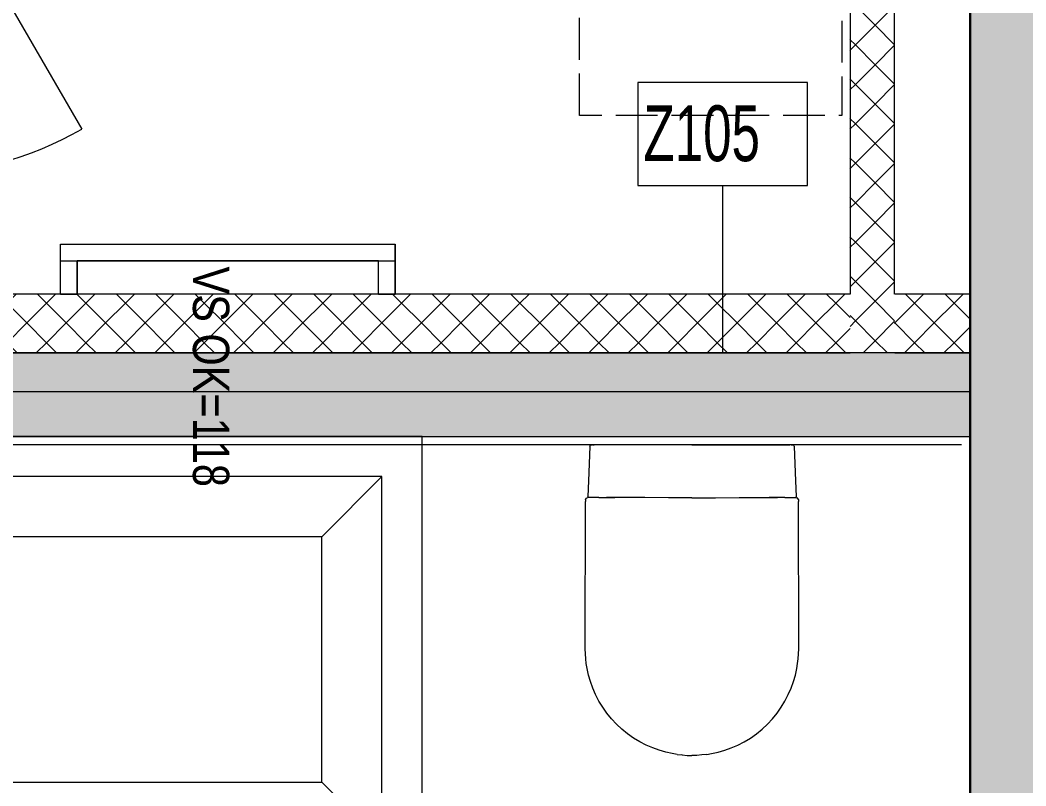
# Model space of a CAD drawing. Header units: metres. Extents: x -19025 to 34897, y -14024 to 26069.
# Drawn here: x 17489 to 19291, y -1290 to 84 of the extents above; entities that cross this region are included whole.
import ezdxf
from ezdxf.enums import TextEntityAlignment as Align

# ---------------------------------------------------------------- set-up
doc = ezdxf.new("R2010")
doc.units = ezdxf.units.M
doc.header["$MEASUREMENT"] = 0
doc.set_wipeout_variables(frame=1)
doc.linetypes.add('Strichlinie eng', pattern=[0.1, 0.075, -0.025])
doc.linetypes.add('Wipeout_Contour', pattern=[1, 0, -1])
for name, color, linetype in [('120 Wand Innen tragend', 7, 'Continuous'), ('130 Wand Innen', 7, 'Continuous'), ('510 Moeblierung', 7, 'Continuous'), ('540 Sanitaer Fliesenlinie', 7, 'Continuous'), ('540 Sanitaer Text', 7, 'Continuous'), ('540 Sanitaereinrichtung', 7, 'Continuous'), ('936 Beschriftung Aufbauten', 7, 'Continuous'), ('Neubau_130 Wand Innen', 7, 'Continuous')]:
    doc.layers.add(name, color=color, linetype=linetype)
doc.styles.add('ERSTELLTER_STIL_1', font='ARIALN.TTF')
doc.styles.add('ERSTELLTER_STIL_7', font='ARIALN.TTF', dxfattribs={"width": 0.8})
pattern_1 = [(225.00046, (0, 0), (-0.03535562, 0.03535505), [0.05, 0]), (315.00046, (0, 0), (0.03535505, 0.03535562), [0.05, 0])]
pattern_2 = [(135.01127, (0, 0), (0.03534838, 0.0353623), [0.05, 0]), (225.01127, (0, 0), (-0.0353623, 0.03534838), [0.05, 0])]

# ---------------------------------------------------------------- blocks, each defined once
blk = doc.blocks.new('Wand_26_1', base_point=(14.645, 3.895))
at = {"layer": 'Neubau_130 Wand Innen', "linetype": 'Continuous', "lineweight": 13, "true_color": 0xa7a7a7}
h = blk.add_hatch(dxfattribs=at)
h.set_pattern_fill('GIPSKARTONWAND_0001', color=253, style=0, pattern_type=2)
h.set_pattern_definition(pattern_1)
h.paths.add_polyline_path([(17.2249, 3.8951), (14.645, 3.895), (14.645, 3.79), (17.2249, 3.7901)])
h = blk.add_hatch(dxfattribs=at)
h.set_pattern_fill('GIPSKARTONWAND_0001', color=253, style=0, pattern_type=2)
h.set_pattern_definition(pattern_1)
h.paths.add_polyline_path([(17.44, 3.8951), (17.3049, 3.8951), (17.3049, 3.7901), (17.44, 3.7901)])
at = {"layer": 'Neubau_130 Wand Innen', "color": 7, "linetype": 'Continuous', "lineweight": 13, "flags": 128}
for points in [[(17.2249, 3.8951), (14.645, 3.895)], [(17.44, 3.8951), (17.3049, 3.8951)], [(17.44, 3.8951), (17.44, 3.7901)], [(14.645, 3.79), (17.2249, 3.7901)], [(17.3049, 3.7901), (17.44, 3.7901)]]:
    blk.add_lwpolyline(points, dxfattribs=at)
blk = doc.blocks.new('Wand_27_1', base_point=(17.3045, 6.2016))
at = {"layer": 'Neubau_130 Wand Innen', "linetype": 'Continuous', "lineweight": 13, "true_color": 0xa7a7a7}
h = blk.add_hatch(dxfattribs=at)
h.set_pattern_fill('GIPSKARTONWAND_0001', color=253, style=0, pattern_type=2)
h.set_pattern_definition(pattern_2)
h.paths.add_polyline_path([(17.3045, 6.2016), (17.2245, 6.2016), (17.2245, 6.1366)])
h = blk.add_hatch(dxfattribs=at)
h.set_pattern_fill('GIPSKARTONWAND_0001', color=253, style=0, pattern_type=2)
h.set_pattern_definition(pattern_2)
h.paths.add_polyline_path([(17.2245, 6.1366), (17.3045, 6.1366), (17.3045, 6.2016)])
h = blk.add_hatch(dxfattribs=at)
h.set_pattern_fill('GIPSKARTONWAND_0001', color=253, style=0, pattern_type=2)
h.set_pattern_definition(pattern_2)
h.paths.add_polyline_path([(17.2245, 6.1366), (17.2249, 3.7901), (17.3049, 3.7901), (17.3045, 6.1366)])
at = {"layer": 'Neubau_130 Wand Innen', "color": 7, "linetype": 'Continuous', "lineweight": 13, "flags": 128}
for points in [[(17.3045, 6.2016), (17.2245, 6.2016)], [(17.3049, 3.8951), (17.3045, 6.2016)], [(17.2245, 6.1366), (17.2249, 3.8951)], [(17.3049, 3.7901), (17.2249, 3.7901)]]:
    blk.add_lwpolyline(points, dxfattribs=at)
blk = doc.blocks.new('Wand_135_1', base_point=(14.645, 3.64))
at = {"color": 254, "linetype": 'Wipeout_Contour', "lineweight": 0, "ltscale": 65.841138}
blk.add_wipeout([(14.645, 3.64), (17.44, 3.64), (17.44, 3.72), (14.645, 3.72)], dxfattribs=at).dxf.layer = '130 Wand Innen'
at = {"layer": '130 Wand Innen', "color": 7, "linetype": 'Continuous', "lineweight": 13, "flags": 128}
for points in [[(17.44, 3.72), (14.645, 3.72)], [(17.44, 3.64), (17.44, 3.72)], [(14.645, 3.64), (17.44, 3.64)]]:
    blk.add_lwpolyline(points, dxfattribs=at)
blk = doc.blocks.new('Anrichte 01 27[129]_1', base_point=(16.7402, 4.2158))
at = {"layer": '510 Moeblierung', "color": 253, "linetype": 'Strichlinie eng', "lineweight": 9, "true_color": 0x9f9f9f, "flags": 128}
blk.add_lwpolyline([(16.7402, 4.2158), (16.7402, 5.8158), (17.2101, 5.8158), (17.2101, 4.2158)], close=True, dxfattribs=at)
blk = doc.blocks.new('Wand_159_1', base_point=(17.54, 7.41))
at = {"layer": '120 Wand Innen tragend', "linetype": 'Continuous', "lineweight": 0, "true_color": 0x000000}
h = blk.add_hatch(dxfattribs=at)
h.set_pattern_fill('BETON__BEWEHRT_SN46_0001', color=18, style=0, pattern_type=2)
h.set_pattern_definition([(45, (0, 0), (-0.04596194, 0.04596194), [0.0195, -0.013]), (45, (-0.02298, 0.02298), (-0.04596194, 0.04596194), [0.065, 0])])
h.paths.add_polyline_path([(17.64, 7.41), (17.44, 7.41), (17.4401, 2.5241), (17.6401, 2.5241)])
at = {"layer": '120 Wand Innen tragend', "color": 7, "linetype": 'Continuous', "lineweight": 30, "flags": 128}
blk.add_lwpolyline([(17.44, 7.41), (17.4401, 2.5241)], dxfattribs=at)
blk = doc.blocks.new('Heizkörper 3 27_2')
at = {"layer": '540 Sanitaereinrichtung', "color": 7, "linetype": 'Continuous', "lineweight": 13}
for p, q in [((0, 0.09), (0, 0)), ((0, 0.09), (0.03, 0.09)), ((0.03, 0.09), (0.03, 0.03)), ((0.57, 0.09), (0.57, 0.03)), ((0.57, 0.09), (0.6, 0.09)), ((0.6, 0.09), (0.6, 0)), ((0, 0.03), (0.6, 0.03)), ((0, 0), (0.6, 0))]:
    blk.add_line(p, q, dxfattribs=at)
at = {"layer": '540 Sanitaereinrichtung', "color": 7, "linetype": 'Continuous', "lineweight": 13, "flags": 128}
blk.add_lwpolyline([(0, 0.09), (0, 0), (0.6, 0), (0.6, 0.09), (0.57, 0.09), (0.57, 0.03), (0.03, 0.03), (0.03, 0.09)], close=True, dxfattribs=at)
blk = doc.blocks.new('Dusche variabel Glorit 2021_5')
at = {"layer": '540 Sanitaereinrichtung', "color": 7, "linetype": 'Continuous', "lineweight": 25}
for p, q in [((0, 0), (0.9, 0)), ((0, -1.4), (0, 0)), ((0.9, -0.594), (0.9, 0)), ((0.9, -1.4), (0.9, -1.2)), ((0, -1.4), (0.9, -1.4))]:
    blk.add_line(p, q, dxfattribs=at)
at = {"layer": '540 Sanitaereinrichtung', "color": 7, "linetype": 'Continuous', "lineweight": 13}
for p, q in [((0.1, -0.04), (0.8, -0.04)), ((0.1, -0.1), (0.1, -0.04)), ((0.8, -0.04), (0.8, -0.1)), ((0.8, -0.1), (0.1, -0.1)), ((0.9, -0.594), (1.203, -1.1188))]:
    blk.add_line(p, q, dxfattribs=at)
at = {"layer": '540 Sanitaereinrichtung', "color": 7, "linetype": 'Strichlinie eng', "lineweight": 13}
for p, q in [((0.255, -0.14), (0.645, -0.14)), ((0.255, -0.33), (0.255, -0.14)), ((0.645, -0.14), (0.645, -0.33)), ((0.645, -0.33), (0.255, -0.33))]:
    blk.add_line(p, q, dxfattribs=at)
at = {"layer": '540 Sanitaereinrichtung', "color": 7, "linetype": 'Continuous', "lineweight": 13}
blk.add_arc((0.9, -0.594), 0.606, 270, 300, dxfattribs=at)
blk = doc.blocks.new('Villeroy_Boch-Subway_Washdown_WC-3D_5')
at = {"layer": '540 Sanitaereinrichtung', "color": 7, "linetype": 'Continuous', "lineweight": 13}
for p, q in [((0.1205, 0.5433), (0.1087, 0.5382)), ((0.1321, 0.5475), (0.1205, 0.5433)), ((0.1438, 0.5509), (0.1321, 0.5475)), ((0.1556, 0.5535), (0.1438, 0.5509)), ((0.1644, 0.5549), (0.1556, 0.5535)), ((0.1644, 0.5549), (0.1732, 0.5559)), ((0.1645, 0.5549), (0.1644, 0.5549)), ((0.1645, 0.5549), (0.1644, 0.5549)), ((0.1644, 0.5549), (0.1645, 0.5549)), ((0.1644, 0.5549), (0.1645, 0.5549)), ((0.1732, 0.5559), (0.1729, 0.5559)), ((0.1732, 0.5559), (0.1821, 0.5566)), ((0.1821, 0.5566), (0.1909, 0.5566)), ((0.1996, 0.5566), (0.1909, 0.5566)), ((0.2085, 0.5559), (0.1996, 0.5566)), ((0.2173, 0.5549), (0.2085, 0.5559)), ((0.2085, 0.5559), (0.2088, 0.5559)), ((0.2172, 0.5549), (0.2173, 0.5549)), ((0.2172, 0.5549), (0.2173, 0.5549)), ((0.2173, 0.5549), (0.2172, 0.5549)), ((0.2173, 0.5549), (0.2172, 0.5549)), ((0.2173, 0.5549), (0.2261, 0.5535)), ((0.2261, 0.5535), (0.2379, 0.5509)), ((0.2379, 0.5509), (0.2497, 0.5475)), ((0.2497, 0.5475), (0.2612, 0.5433)), ((0.2612, 0.5433), (0.273, 0.5382)), ((0.0861, 0.5255), (0.0754, 0.5179)), ((0.0972, 0.5322), (0.0861, 0.5255)), ((0.1087, 0.5382), (0.0972, 0.5322)), ((0.273, 0.5382), (0.2845, 0.5322)), ((0.2845, 0.5322), (0.2957, 0.5255)), ((0.2957, 0.5255), (0.3063, 0.5179)), ((0.0652, 0.5097), (0.0557, 0.5008)), ((0.0754, 0.5179), (0.0652, 0.5097)), ((0.3063, 0.5179), (0.3165, 0.5097)), ((0.3165, 0.5097), (0.3261, 0.5008)), ((0.0467, 0.4912), (0.0385, 0.481)), ((0.0557, 0.5008), (0.0467, 0.4912)), ((0.3261, 0.5008), (0.335, 0.4912)), ((0.335, 0.4912), (0.3433, 0.481)), ((0.0309, 0.4704), (0.0242, 0.4592)), ((0.0385, 0.481), (0.0309, 0.4704)), ((0.3433, 0.481), (0.3508, 0.4704)), ((0.3508, 0.4704), (0.3575, 0.4592)), ((0.0242, 0.4592), (0.0182, 0.4477)), ((0.3575, 0.4592), (0.3635, 0.4477)), ((0.0131, 0.4359), (0.0089, 0.4244)), ((0.0182, 0.4477), (0.0131, 0.4359)), ((0.3635, 0.4477), (0.3686, 0.4359)), ((0.3686, 0.4359), (0.3728, 0.4244)), ((0.0089, 0.4244), (0.0055, 0.4126)), ((0.3728, 0.4244), (0.3762, 0.4126)), ((0.0029, 0.4008), (0.0015, 0.392)), ((0.0055, 0.4126), (0.0029, 0.4008)), ((0.3762, 0.4126), (0.3788, 0.4008)), ((0.3788, 0.4008), (0.3802, 0.392)), ((0.0005, 0.3832), (-0.0001, 0.3743)), ((0.0015, 0.392), (0.0005, 0.3832)), ((0.3802, 0.392), (0.3812, 0.3832)), ((0.3812, 0.3832), (0.3819, 0.3743)), ((-0.0001, 0.3743), (-0.0003, 0.3656)), ((-0.0003, 0.3656), (-0.0001, 0.1012)), ((0.3821, 0.3656), (0.3818, 0.1012)), ((0.3819, 0.3743), (0.3821, 0.3656)), ((0.0002, 0.0976), (-0.0001, 0.1012)), ((0.0002, 0.0976), (0.0009, 0.096)), ((0.0009, 0.096), (0.0012, 0.0956)), ((0.0012, 0.0956), (0.0021, 0.0951)), ((0.0021, 0.0951), (0.003, 0.0945)), ((0.0044, 0.0943), (0.003, 0.0945)), ((0.0242, 0.0941), (0.0044, 0.0943)), ((0.0044, 0.0942), (0.0044, 0.0929)), ((0.0058, 0.0491), (0.0044, 0.0929)), ((0.0242, 0.0941), (0.0365, 0.0941)), ((0.0242, 0.0941), (0.0376, 0.0941)), ((0.0365, 0.0941), (0.0527, 0.0941)), ((0.0365, 0.0941), (0.0376, 0.0941)), ((0.0527, 0.0941), (0.0376, 0.0941)), ((0.0643, 0.0943), (0.0527, 0.0941)), ((0.0527, 0.0941), (0.0527, 0.0941)), ((0.1065, 0.0942), (0.0643, 0.0943)), ((0.1486, 0.0949), (0.1065, 0.0942)), ((0.1909, 0.0949), (0.1486, 0.0949)), ((0.1909, 0.0949), (0.2331, 0.0949)), ((0.2331, 0.0949), (0.2752, 0.0942)), ((0.2752, 0.0942), (0.3174, 0.0943)), ((0.3174, 0.0943), (0.329, 0.0941)), ((0.329, 0.0941), (0.3442, 0.0941)), ((0.3291, 0.0941), (0.329, 0.0941)), ((0.3453, 0.0941), (0.329, 0.0941)), ((0.3575, 0.0941), (0.3442, 0.0941)), ((0.3453, 0.0941), (0.3442, 0.0941)), ((0.3575, 0.0941), (0.3453, 0.0941)), ((0.3575, 0.0941), (0.3773, 0.0943)), ((0.3759, 0.0491), (0.3773, 0.0929)), ((0.3773, 0.0943), (0.3787, 0.0945)), ((0.3773, 0.0942), (0.3773, 0.0929)), ((0.3796, 0.0951), (0.3787, 0.0945)), ((0.3805, 0.0956), (0.3796, 0.0951)), ((0.3808, 0.096), (0.3805, 0.0956)), ((0.3815, 0.0976), (0.3808, 0.096)), ((0.3815, 0.0976), (0.3818, 0.1012)), ((0.0077, 0.0022), (0.0058, 0.0491)), ((0.374, 0.0022), (0.3759, 0.0491)), ((0.0077, 0.0022), (0.0082, 0.0008)), ((0.0082, 0.0008), (0.0093, -0.0002)), ((0.3735, 0.0008), (0.3724, -0.0002)), ((0.374, 0.0022), (0.3735, 0.0008)), ((0.0093, -0.0002), (0.0098, -0.0002)), ((0.0105, -0.0002), (0.0098, -0.0002)), ((0.0105, -0.0002), (0.0115, -0.0002)), ((0.0128, -0.0002), (0.0115, -0.0002)), ((0.0128, -0.0002), (0.0142, -0.0002)), ((0.0142, -0.0002), (0.0157, -0.0002)), ((0.1909, -0.0002), (0.0157, -0.0002)), ((0.1909, -0.0002), (0.366, -0.0002)), ((0.3675, -0.0002), (0.366, -0.0002)), ((0.3689, -0.0002), (0.3675, -0.0002)), ((0.3689, -0.0002), (0.3702, -0.0002)), ((0.3712, -0.0002), (0.3702, -0.0002)), ((0.3712, -0.0002), (0.372, -0.0002)), ((0.3724, -0.0002), (0.372, -0.0002))]:
    blk.add_line(p, q, dxfattribs=at)
blk = doc.blocks.new('Freistehende Badewanne 27_3')
at = {"layer": '540 Sanitaereinrichtung', "color": 7, "linetype": 'Continuous', "lineweight": 13}
for p, q in [((1.728, 0.728), (0.072, 0.728)), ((0.072, 0.728), (0.072, 0.072)), ((0.072, 0.728), (0.18, 0.62)), ((1.728, 0.728), (1.62, 0.62)), ((1.728, 0.072), (1.728, 0.728)), ((1.62, 0.62), (0.18, 0.62)), ((0.18, 0.62), (0.18, 0.18)), ((1.62, 0.18), (1.62, 0.62)), ((0.072, 0.072), (0.18, 0.18)), ((0.18, 0.18), (1.62, 0.18)), ((1.728, 0.072), (1.62, 0.18)), ((0.072, 0.072), (1.728, 0.072))]:
    blk.add_line(p, q, dxfattribs=at)
at = {"layer": '540 Sanitaereinrichtung', "color": 7, "linetype": 'Continuous', "lineweight": 13, "flags": 128}
blk.add_lwpolyline([(0, 0), (1.8, 0), (1.8, 0.8), (0, 0.8)], close=True, dxfattribs=at)
at = {"layer": '540 Sanitaereinrichtung', "color": 7, "linetype": 'Continuous', "lineweight": 13}
blk.add_circle((0.9, 0.24), 0.025, dxfattribs=at)
blk = doc.blocks.new('Etikett_64_1', base_point=(16.9968, 3.7901))
at = {"layer": '936 Beschriftung Aufbauten', "color": 7, "linetype": 'Continuous', "lineweight": 13}
blk.add_line((16.9968, 3.7901), (16.9968, 4.0901), dxfattribs=at)
at = {"layer": '936 Beschriftung Aufbauten', "color": 7, "linetype": 'Continuous', "lineweight": 13, "flags": 128}
blk.add_lwpolyline([(17.1489, 4.0901), (17.1489, 4.2748), (16.8447, 4.2748), (16.8447, 4.0901)], close=True, dxfattribs=at)
at = {"layer": '936 Beschriftung Aufbauten', "color": 7, "lineweight": 13, "insert": (16.8547, 4.2339), "char_height": 0.1, "attachment_point": 1, "style": 'ERSTELLTER_STIL_7'}
blk.add_mtext('\\A1;{\\pqj;\\pt0,1;\\fArial Narrow|b0|i0|c0|p0;\\W0.800000;Z105 \\fArial Narrow|b0|i0|c0|p0;\\W0.800000;\\A1{\\H.66x;\\S^  ;}\\fArial Narrow|b0|i0|c0|p0;\\W0.800000;\\fArial Narrow|b0|i0|c0|p0;\\W0.800000;\\A1{\\H.66x;\\S^  ;}\\fArial Narrow|b0|i0|c0|p0;\\W0.800000;\\fArial Narrow|b0|i0|c0|p0;\\W0.800000;\\fArial Narrow|b0|i0|c0|p0;\\W0.800000;\\fArial Narrow|b0|i0|c0|p0;\\W0.800000;\\fArial Narrow|b0|i0|c0|p0;\\W0.800000;\\fArial Narrow|b0|i0|c0|p0;\\W0.800000;\\fArial Narrow|b0|i0|c0|p0;\\W0.800000;\\fArial Narrow|b0|i0|c0|p0;\\W0.800000;\\fArial Narrow|b0|i0|c0|p0;\\W0.800000;\\fArial Narrow|b0|i0|c0|p0;\\W0.800000;\\fArial Narrow|b0|i0|c0|p0;\\W0.800000;\\fArial Narrow|b0|i0|c0|p0;\\W0.800000;\\fArial Narrow|b0|i0|c0|p0;\\W0.800000;\\fArial Narrow|b0|i0|c0|p0;\\W0.800000;\\fArial Narrow|b0|i0|c0|p0;\\W0.800000;\\fArial Narrow|b0|i0|c0|p0;\\W0.800000;\\fArial Narrow|b0|i0|c0|p0;\\W0.800000;\\fArial Narrow|b0|i0|c0|p0;\\W0.800000;\\fArial Narrow|b0|i0|c0|p0;\\W0.800000;\\fArial Narrow|b0|i0|c0|p0;\\W0.800000;\\fArial Narrow|b0|i0|c0|p0;\\W0.800000;\\fArial Narrow|b0|i0|c0|p0;\\W0.800000;\\fArial Narrow|b0|i0|c0|p0;\\W0.800000;\\fArial Narrow|b0|i0|c0|p0;\\W0.800000;\\fArial Narrow|b0|i0|c0|p0;\\W0.800000;\\fArial Narrow|b0|i0|c0|p0;\\W0.800000;\\fArial Narrow|b0|i0|c0|p0;\\W0.800000;\\fArial Narrow|b0|i0|c0|p0;\\W0.800000;\\fArial Narrow|b0|i0|c0|p0;\\W0.800000;\\fArial Narrow|b0|i0|c0|p0;\\W0.800000;\\fArial Narrow|b0|i0|c0|p0;\\W0.800000;\\fArial Narrow|b0|i0|c0|p0;\\W0.800000;\\fArial Narrow|b0|i0|c0|p0;\\W0.800000;\\fArial Narrow|b0|i0|c0|p0;\\W0.800000;\\fArial Narrow|b0|i0|c0|p0;\\W0.800000;\\fArial Narrow|b0|i0|c0|p0;\\W0.800000;\\fArial Narrow|b0|i0|c0|p0;\\W0.800000;\\fArial Narrow|b0|i0|c0|p0;\\W0.800000;\\fArial Narrow|b0|i0|c0|p0;\\W0.800000;\\fArial Narrow|b0|i0|c0|p0;\\W0.800000;\\fArial Narrow|b0|i0|c0|p0;\\W0.800000;\\fArial Narrow|b0|i0|c0|p0;\\W0.800000;\\fArial Narrow|b0|i0|c0|p0;\\W0.800000;\\fArial Narrow|b0|i0|c0|p0;\\W0.800000;}', dxfattribs=at)
blk = doc.blocks.new('Etikett_85_1', base_point=(16.1416, 3.7751))
at = {"layer": '540 Sanitaer Text', "color": 7, "lineweight": 13, "insert": (16.1124, 3.9449), "char_height": 0.065, "attachment_point": 1, "rotation": 270, "style": 'ERSTELLTER_STIL_1'}
blk.add_mtext('\\A1;{\\pql;\\pt0,1;\\fArial Narrow|b0|i0|c0|p0;\\W1.000000;VS OK=118\\fArial Narrow|b0|i0|c0|p0;\\W1.000000;\\A1{\\H.66x;\\S^  ;}\\fArial Narrow|b0|i0|c0|p0;\\W1.000000;\\fArial Narrow|b0|i0|c0|p0;\\W1.000000;\\A1{\\H.66x;\\S^  ;}\\fArial Narrow|b0|i0|c0|p0;\\W1.000000;\\fArial Narrow|b0|i0|c0|p0;\\W1.000000;\\fArial Narrow|b0|i0|c0|p0;\\W1.000000;\\fArial Narrow|b0|i0|c0|p0;\\W1.000000;\\fArial Narrow|b0|i0|c0|p0;\\W1.000000;\\fArial Narrow|b0|i0|c0|p0;\\W1.000000;\\fArial Narrow|b0|i0|c0|p0;\\W1.000000;\\A1{\\H.66x;\\S^  ;}\\fArial Narrow|b0|i0|c0|p0;\\W1.000000;\\fArial Narrow|b0|i0|c0|p0;\\W1.000000;\\A1{\\H.66x;\\S^  ;}\\fArial Narrow|b0|i0|c0|p0;\\W1.000000;\\fArial Narrow|b0|i0|c0|p0;\\W1.000000;\\fArial Narrow|b0|i0|c0|p0;\\W1.000000;\\fArial Narrow|b0|i0|c0|p0;\\W1.000000;\\fArial Narrow|b0|i0|c0|p0;\\W1.000000;\\fArial Narrow|b0|i0|c0|p0;\\W1.000000;\\fArial Narrow|b0|i0|c0|p0;\\W1.000000;\\A1{\\H.66x;\\S^  ;}\\fArial Narrow|b0|i0|c0|p0;\\W1.000000;\\fArial Narrow|b0|i0|c0|p0;\\W1.000000;\\A1{\\H.66x;\\S^  ;}\\fArial Narrow|b0|i0|c0|p0;\\W1.000000;\\fArial Narrow|b0|i0|c0|p0;\\W1.000000;\\fArial Narrow|b0|i0|c0|p0;\\W1.000000;\\fArial Narrow|b0|i0|c0|p0;\\W1.000000;\\fArial Narrow|b0|i0|c0|p0;\\W1.000000;\\fArial Narrow|b0|i0|c0|p0;\\W1.000000;\\fArial Narrow|b0|i0|c0|p0;\\W1.000000;\\A1{\\H.66x;\\S^  ;}\\fArial Narrow|b0|i0|c0|p0;\\W1.000000;\\fArial Narrow|b0|i0|c0|p0;\\W1.000000;\\A1{\\H.66x;\\S^  ;}\\fArial Narrow|b0|i0|c0|p0;\\W1.000000;\\fArial Narrow|b0|i0|c0|p0;\\W1.000000;\\fArial Narrow|b0|i0|c0|p0;\\W1.000000;\\fArial Narrow|b0|i0|c0|p0;\\W1.000000;\\fArial Narrow|b0|i0|c0|p0;\\W1.000000;\\fArial Narrow|b0|i0|c0|p0;\\W1.000000;\\fArial Narrow|b0|i0|c0|p0;\\W1.000000;\\A1{\\H.66x;\\S^  ;}\\fArial Narrow|b0|i0|c0|p0;\\W1.000000;\\fArial Narrow|b0|i0|c0|p0;\\W1.000000;\\A1{\\H.66x;\\S^  ;}\\fArial Narrow|b0|i0|c0|p0;\\W1.000000;\\fArial Narrow|b0|i0|c0|p0;\\W1.000000;\\fArial Narrow|b0|i0|c0|p0;\\W1.000000;\\fArial Narrow|b0|i0|c0|p0;\\W1.000000;\\fArial Narrow|b0|i0|c0|p0;\\W1.000000;\\fArial Narrow|b0|i0|c0|p0;\\W1.000000;\\fArial Narrow|b0|i0|c0|p0;\\W1.000000;\\A1{\\H.66x;\\S^  ;}\\fArial Narrow|b0|i0|c0|p0;\\W1.000000;}', dxfattribs=at)
at = {"layer": '540 Sanitaer Text', "color": 7, "lineweight": 13, "style": 'ERSTELLTER_STIL_1'}
blk.add_attdef('DUMMY_124', text='', height=0.065, rotation=270, dxfattribs=at).set_placement((16.1316, 3.9649), align=Align.TOP_LEFT)

msp = doc.modelspace()

# ---------------------------------------------------------------- linework, layer by layer
at = {"layer": '540 Sanitaer Fliesenlinie', "color": 182, "linetype": 'Continuous', "lineweight": 5, "true_color": 0x4b06db}
for points in [[(18209.292, -678.031), (16411.339, -678.031)], [(19176.107, -678.023), (18209.292, -678.031)]]:
    msp.add_lwpolyline(points, dxfattribs=at)

# ---------------------------------------------------------------- block references
at = {"layer": '130 Wand Innen', "color": 7, "lineweight": 30, "xscale": 1000, "yscale": 1000, "zscale": 1000}
msp.add_blockref('Wand_135_1', (16396.316, -663.047), dxfattribs=at)
at = {"layer": '510 Moeblierung', "color": 253, "linetype": 'Strichlinie eng', "lineweight": 9, "true_color": 0x9f9f9f, "xscale": 1000, "yscale": 1000, "zscale": 1000}
msp.add_blockref('Anrichte 01 27[129]_1', (18491.484, -87.236), dxfattribs=at)
at = {"layer": '540 Sanitaereinrichtung', "color": 7, "linetype": 'Continuous', "lineweight": 13, "yscale": 1000, "zscale": 1000}
for name, p, xscale, rotation in [('Dusche variabel Glorit 2021_5', (16396.342, 1006.981), 1000, 0.0009211674894884), ('Heizkörper 3 27_2', (17561.28, -318.007), -1000, 180), ('Villeroy_Boch-Subway_Washdown_WC-3D_5', (18502.127, -678.277), -999.9999999999995, 180.0004206702597)]:
    msp.add_blockref(name, p, dxfattribs=dict(at, xscale=xscale, rotation=rotation))
at = {"layer": '936 Beschriftung Aufbauten', "color": 12, "linetype": 'Continuous', "lineweight": 13, "true_color": 0xcc0000, "xscale": 1000, "yscale": 1000, "zscale": 1000}
msp.add_blockref('Etikett_64_1', (18748.143, -513), dxfattribs=at)
at = {"layer": 'Neubau_130 Wand Innen', "color": 7, "lineweight": 30, "xscale": 1000, "yscale": 1000, "zscale": 1000}
for name, p in [('Wand_27_1', (19055.793, 1898.543)), ('Wand_26_1', (16396.314, -408.019))]:
    msp.add_blockref(name, p, dxfattribs=at)

# ---------------------------------------------------------------- next in the draw order: hatches: boundary and pattern name
at = {"layer": '540 Sanitaereinrichtung', "linetype": 'Continuous', "lineweight": 13}
msp.add_hatch(color=255, dxfattribs=at).paths.add_polyline_path([(16396.316, -663.047), (19191.38, -663.025), (19191.379, -513.013), (16396.315, -513.036)])

# ---------------------------------------------------------------- next in the draw order: linework, layer by layer
at = {"layer": '540 Sanitaereinrichtung', "color": 251, "linetype": 'Continuous', "lineweight": 5, "true_color": 0x5f5f5f, "flags": 128}
msp.add_lwpolyline([(16396.316, -663.047), (19191.38, -663.025), (19191.379, -513.013), (16396.315, -513.036)], close=True, dxfattribs=at)

# ---------------------------------------------------------------- next in the draw order: block references
at = {"layer": '120 Wand Innen tragend', "color": 7, "lineweight": 30, "xscale": 1000, "yscale": 1000, "zscale": 1000}
msp.add_blockref('Wand_159_1', (19291.342, 3106.979), dxfattribs=at)
at = {"layer": '540 Sanitaer Text', "color": 7, "linetype": 'Continuous', "lineweight": 13, "xscale": 1000, "yscale": 1000, "zscale": 1000}
msp.add_blockref('Etikett_85_1', (17892.947, -527.998), dxfattribs=at)
at = {"layer": '540 Sanitaereinrichtung', "color": 7, "linetype": 'Continuous', "lineweight": 13, "xscale": 1000, "yscale": 1000, "zscale": 1000}
msp.add_blockref('Freistehende Badewanne 27_3', (16409.522, -1463.033), dxfattribs=at)

doc.saveas('drawing.dxf')
